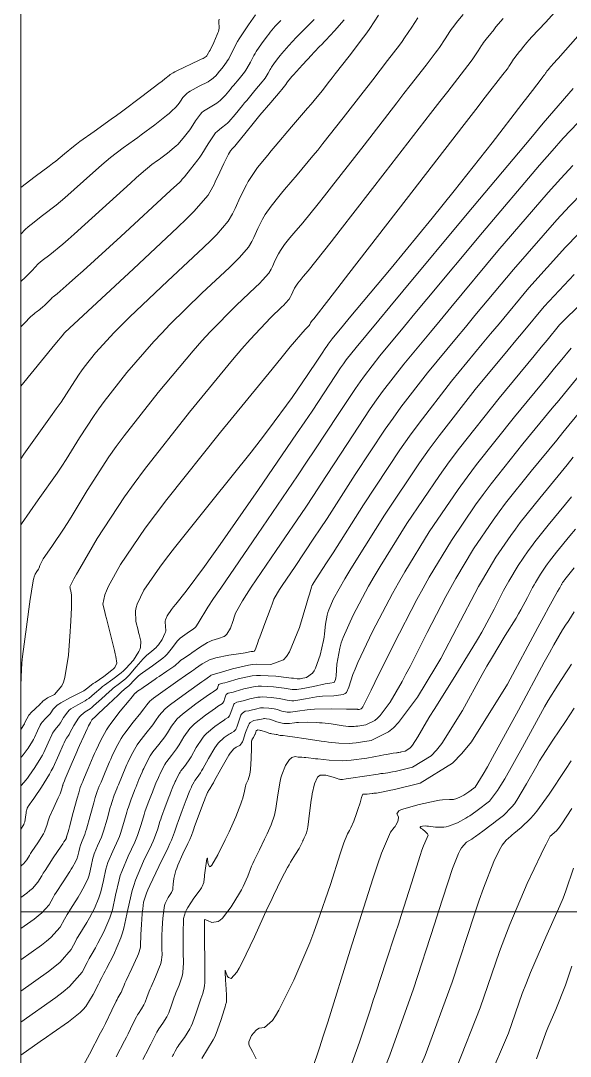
# Model space of a CAD drawing. Header units: millimetres. Extents: x 837475 to 838477, y 1189012 to 1191015.
# Drawn here: x 837476.5 to 837520.3, y 1190202.4 to 1190284.9 of the extents above; entities that cross this region are included whole.
import ezdxf

# ---------------------------------------------------------------- set-up
doc = ezdxf.new("R2010")
doc.units = ezdxf.units.MM
doc.header["$LTSCALE"] = 0.3
doc.layers.add('COORD', color=253, linetype='Continuous', lineweight=20)
doc.layers.add('COTAS 10', color=7, linetype='Continuous', lineweight=9, true_color=0x6e3e2d)
doc.layers.add('COTAS INT', color=7, linetype='Continuous', lineweight=5, true_color=0x9fa19f)

msp = doc.modelspace()

# ---------------------------------------------------------------- linework, layer by layer
at = {"layer": 'COORD'}
msp.add_line((837476.514, 1190213.872), (838476.514, 1190213.872), dxfattribs=at)
msp.add_lwpolyline([(837476.514, 1189013.872), (838476.514, 1189013.872), (838476.514, 1191013.872), (837476.514, 1191013.872)], close=True, dxfattribs=at)
at = {"layer": 'COTAS 10'}
for points in [[(837476.514, 1190231.907), (837476.569, 1190233.193), (837476.612, 1190233.678), (837476.667, 1190234.214), (837476.964, 1190236.573), (837477.278, 1190238.793), (837477.343, 1190239.241), (837477.399, 1190239.617), (837477.522, 1190240.372), (837477.601, 1190240.638), (837477.629, 1190240.705), (837477.66, 1190240.77), (837477.793, 1190240.982), (837477.921, 1190241.177), (837477.949, 1190241.231), (837477.974, 1190241.285), (837478.035, 1190241.481), (837478.214, 1190241.843), (837478.313, 1190242.001), (837478.433, 1190242.185), (837479.043, 1190243.057), (837479.923, 1190244.362), (837480.213, 1190244.819), (837480.522, 1190245.317), (837481.807, 1190247.457), (837483.536, 1190250.121), (837484.125, 1190250.948), (837484.762, 1190251.814), (837487.463, 1190255.267), (837490.253, 1190258.586), (837490.946, 1190259.368), (837491.604, 1190260.091), (837493.695, 1190262.207), (837495.228, 1190263.651), (837495.534, 1190263.95), (837495.79, 1190264.205), (837496.286, 1190264.765), (837496.464, 1190265.09), (837496.518, 1190265.199), (837496.575, 1190265.315), (837496.797, 1190265.8), (837497.055, 1190266.319), (837497.133, 1190266.456), (837497.215, 1190266.59), (837497.534, 1190267.052), (837497.964, 1190267.59), (837498.114, 1190267.771), (837498.278, 1190267.967), (837498.984, 1190268.794), (837500.219, 1190270.302), (837500.716, 1190270.928), (837501.28, 1190271.644), (837503.878, 1190274.984), (837506.482, 1190278.35), (837507.051, 1190279.083), (837507.553, 1190279.729), (837508.814, 1190281.347), (837509.55, 1190282.311), (837509.721, 1190282.546), (837509.878, 1190282.767), (837510.325, 1190283.45), (837510.697, 1190284.03), (837510.807, 1190284.186), (837510.919, 1190284.341), (837511.347, 1190284.884), (837511.76, 1190285.389)], [(837497.242, 1190284.928), (837496.798, 1190284.458), (837496.39, 1190283.981), (837496.273, 1190283.833), (837496.153, 1190283.678), (837495.704, 1190283.063), (837495.287, 1190282.436), (837495.187, 1190282.275), (837495.094, 1190282.118), (837494.817, 1190281.596), (837494.537, 1190281.095), (837494.443, 1190280.952), (837494.341, 1190280.807), (837493.915, 1190280.269), (837493.46, 1190279.734), (837493.341, 1190279.591), (837493.225, 1190279.451), (837492.83, 1190278.963), (837492.415, 1190278.531), (837492.287, 1190278.425), (837492.153, 1190278.325), (837491.618, 1190278.017), (837491.089, 1190277.687), (837490.959, 1190277.574), (837490.835, 1190277.451), (837490.446, 1190276.93), (837490.088, 1190276.362), (837489.983, 1190276.21), (837489.876, 1190276.06), (837489.472, 1190275.536), (837489.025, 1190275.043), (837488.891, 1190274.912), (837488.753, 1190274.784), (837488.221, 1190274.342), (837487.688, 1190273.943), (837487.549, 1190273.841), (837487.415, 1190273.744), (837486.964, 1190273.424), (837486.102, 1190272.711), (837485.71, 1190272.365), (837485.25, 1190271.954), (837483.032, 1190269.935), (837480.772, 1190267.885), (837480.286, 1190267.456), (837479.861, 1190267.086), (837478.828, 1190266.247), (837478.223, 1190265.782), (837478.067, 1190265.647), (837477.916, 1190265.51), (837477.413, 1190264.992), (837476.924, 1190264.48), (837476.782, 1190264.346), (837476.637, 1190264.216), (837476.514, 1190264.117)], [(837522.092, 1190278.018), (837519.75, 1190275.54), (837518.852, 1190274.527), (837517.847, 1190273.371), (837513.317, 1190268.018), (837508.878, 1190262.69), (837507.929, 1190261.55), (837507.103, 1190260.557), (837505.133, 1190258.184), (837503.909, 1190256.603), (837503.553, 1190256.11), (837503.19, 1190255.591), (837501.816, 1190253.517), (837499.964, 1190250.692), (837499.299, 1190249.701), (837498.568, 1190248.619), (837495.379, 1190243.955), (837492.453, 1190239.673), (837491.888, 1190238.832), (837491.429, 1190238.14), (837490.658, 1190236.885), (837490.477, 1190236.589), (837490.389, 1190236.501), (837490.286, 1190236.411), (837489.78, 1190236.068), (837489.229, 1190235.678), (837489.097, 1190235.559), (837488.974, 1190235.435), (837488.608, 1190234.947), (837488.177, 1190234.406), (837488.014, 1190234.249), (837487.832, 1190234.088), (837487.016, 1190233.481), (837486.21, 1190232.914), (837486.034, 1190232.778), (837485.879, 1190232.652), (837485.489, 1190232.275), (837485.246, 1190231.996), (837485.184, 1190231.932), (837485.123, 1190231.873), (837484.92, 1190231.709), (837484.584, 1190231.431), (837484.439, 1190231.3), (837484.271, 1190231.147), (837483.479, 1190230.399), (837482.718, 1190229.673), (837482.57, 1190229.534), (837482.45, 1190229.421), (837482.244, 1190229.234), (837482.201, 1190229.185), (837482.183, 1190229.159), (837482.164, 1190229.127), (837482.073, 1190228.967), (837481.928, 1190228.68), (837481.873, 1190228.569), (837481.812, 1190228.444), (837481.541, 1190227.876), (837481.197, 1190227.122), (837481.09, 1190226.879), (837480.978, 1190226.622), (837480.531, 1190225.57), (837480.143, 1190224.641), (837480.068, 1190224.461), (837480.007, 1190224.315), (837479.904, 1190224.066), (837479.88, 1190223.987), (837479.869, 1190223.947), (837479.856, 1190223.9), (837479.793, 1190223.664), (837479.649, 1190223.264), (837479.585, 1190223.113), (837479.511, 1190222.944), (837479.156, 1190222.186), (837478.813, 1190221.436), (837478.746, 1190221.271), (837478.691, 1190221.125), (837478.596, 1190220.753), (837478.475, 1190220.389), (837478.405, 1190220.249), (837478.318, 1190220.091), (837477.869, 1190219.377), (837477.399, 1190218.664), (837477.3, 1190218.507), (837477.213, 1190218.368), (837477.009, 1190218.01), (837476.726, 1190217.691), (837476.59, 1190217.576), (837476.514, 1190217.516)], [(837521.313, 1190262.491), (837519.459, 1190260.648), (837518.463, 1190259.446), (837517.984, 1190258.868), (837517.417, 1190258.183), (837514.638, 1190254.822), (837511.47, 1190250.821), (837510.659, 1190249.733), (837509.876, 1190248.653), (837507.286, 1190244.822), (837505.165, 1190241.404), (837504.678, 1190240.585), (837504.234, 1190239.82), (837502.993, 1190237.517), (837502.215, 1190235.733), (837502.062, 1190235.295), (837501.937, 1190234.882), (837501.712, 1190233.594), (837501.648, 1190232.687), (837501.624, 1190232.514), (837501.598, 1190232.375), (837501.479, 1190232.154), (837501.144, 1190232.104), (837500.981, 1190232.073), (837500.787, 1190232.034), (837499.832, 1190231.828), (837498.872, 1190231.634), (837498.674, 1190231.602), (837498.506, 1190231.579), (837498.147, 1190231.577), (837497.82, 1190231.649), (837497.671, 1190231.673), (837497.499, 1190231.698), (837496.667, 1190231.806), (837495.7, 1190231.853), (837495.442, 1190231.84), (837495.188, 1190231.816), (837494.306, 1190231.635), (837493.593, 1190231.428), (837493.445, 1190231.388), (837493.32, 1190231.354), (837493.047, 1190231.292), (837492.925, 1190231.221), (837492.895, 1190231.181), (837492.867, 1190231.133), (837492.777, 1190230.889), (837492.699, 1190230.643), (837492.678, 1190230.594), (837492.657, 1190230.552), (837492.585, 1190230.471), (837492.333, 1190230.312), (837492.2, 1190230.221), (837492.039, 1190230.11), (837491.227, 1190229.543), (837490.36, 1190228.852), (837490.164, 1190228.663), (837489.988, 1190228.476), (837489.511, 1190227.81), (837489.147, 1190227.182), (837489.042, 1190227.019), (837488.935, 1190226.861), (837488.532, 1190226.328), (837488.163, 1190225.852), (837488.077, 1190225.729), (837487.999, 1190225.61), (837487.776, 1190225.213), (837487.594, 1190224.817), (837487.542, 1190224.699), (837487.488, 1190224.578), (837487.288, 1190224.109), (837487.069, 1190223.57), (837487.003, 1190223.404), (837486.935, 1190223.231), (837486.673, 1190222.548), (837486.415, 1190221.826), (837486.35, 1190221.628), (837486.287, 1190221.432), (837486.086, 1190220.734), (837485.82, 1190219.941), (837485.718, 1190219.685), (837485.603, 1190219.414), (837485.085, 1190218.304), (837484.566, 1190217.091), (837484.45, 1190216.755), (837484.347, 1190216.419), (837484.077, 1190215.202), (837483.818, 1190214.012), (837483.722, 1190213.693), (837483.615, 1190213.378), (837483.142, 1190212.277), (837482.668, 1190211.359), (837482.561, 1190211.159), (837482.465, 1190210.984), (837482.207, 1190210.547), (837481.971, 1190210.147), (837481.888, 1190209.995), (837481.799, 1190209.825), (837481.415, 1190209.06), (837480.391, 1190207.903), (837479.898, 1190207.486), (837479.314, 1190207.026), (837476.514, 1190205.061)], [(837520.393, 1190246.943), (837519.925, 1190246.369), (837518.541, 1190244.684), (837517.479, 1190243.348), (837517.214, 1190242.995), (837516.961, 1190242.649), (837516.152, 1190241.459), (837515.415, 1190240.231), (837515.207, 1190239.86), (837514.998, 1190239.477), (837514.229, 1190237.982), (837513.255, 1190236.164), (837512.917, 1190235.577), (837512.548, 1190234.953), (837510.965, 1190232.399), (837509.452, 1190229.997), (837509.126, 1190229.47), (837508.841, 1190229.003), (837508.149, 1190227.814), (837507.736, 1190227.155), (837507.626, 1190227.021), (837507.519, 1190226.909), (837507.149, 1190226.681), (837506.856, 1190226.609), (837506.797, 1190226.596), (837506.748, 1190226.585), (837506.651, 1190226.567), (837506.56, 1190226.556), (837506.514, 1190226.55), (837506.459, 1190226.543), (837506.186, 1190226.503), (837505.664, 1190226.415), (837505.451, 1190226.377), (837505.21, 1190226.333), (837504.093, 1190226.124), (837502.837, 1190225.947), (837502.508, 1190225.923), (837502.186, 1190225.909), (837501.09, 1190225.951), (837500.203, 1190226.049), (837500.013, 1190226.07), (837499.848, 1190226.09), (837499.45, 1190226.141), (837499.223, 1190226.169), (837499.165, 1190226.174), (837499.108, 1190226.178), (837498.921, 1190226.181), (837498.731, 1190226.187), (837498.673, 1190226.192), (837498.613, 1190226.199), (837498.377, 1190226.238), (837498.109, 1190226.159), (837498.029, 1190226.091), (837497.945, 1190226.004), (837497.621, 1190225.524), (837497.319, 1190224.796), (837497.249, 1190224.553), (837497.185, 1190224.292), (837497.007, 1190223.197), (837496.84, 1190222.092), (837496.784, 1190221.824), (837496.724, 1190221.573), (837496.47, 1190220.803), (837496.154, 1190220.095), (837496.055, 1190219.883), (837495.951, 1190219.664), (837495.531, 1190218.814), (837495.114, 1190217.947), (837495.012, 1190217.718), (837494.915, 1190217.492), (837494.61, 1190216.716), (837494.244, 1190215.886), (837494.109, 1190215.627), (837493.958, 1190215.355), (837493.292, 1190214.267), (837492.592, 1190213.363), (837492.42, 1190213.206), (837492.257, 1190213.09), (837491.749, 1190213.012), (837491.389, 1190213.163), (837491.32, 1190213.192), (837491.263, 1190213.215), (837491.169, 1190213.254), (837491.162, 1190213.057), (837491.162, 1190212.931), (837491.161, 1190212.775), (837491.164, 1190211.957), (837491.17, 1190210.913), (837491.173, 1190210.615), (837491.176, 1190210.313), (837491.188, 1190209.19), (837491.173, 1190208.208), (837491.157, 1190207.995), (837491.137, 1190207.808), (837491.027, 1190207.343), (837490.861, 1190206.929), (837490.806, 1190206.773), (837490.748, 1190206.599), (837490.504, 1190205.823), (837490.195, 1190204.978), (837490.095, 1190204.761), (837489.989, 1190204.551), (837489.552, 1190203.853), (837489.148, 1190203.288), (837489.063, 1190203.162), (837488.988, 1190203.05), (837488.815, 1190202.753), (837488.687, 1190202.494), (837488.641, 1190202.404), (837488.591, 1190202.308)], [(837505.448, 1190201.242), (837505.932, 1190202.437), (837507.801, 1190207.725), (837509.476, 1190212.876), (837509.837, 1190213.984), (837510.155, 1190214.954), (837510.933, 1190217.312), (837511.4, 1190218.522), (837511.521, 1190218.769), (837511.639, 1190218.978), (837512.036, 1190219.417), (837512.465, 1190219.668), (837512.604, 1190219.759), (837512.75, 1190219.86), (837513.349, 1190220.301), (837513.998, 1190220.798), (837514.176, 1190220.934), (837514.354, 1190221.069), (837514.993, 1190221.55), (837515.66, 1190222.225), (837515.857, 1190222.483), (837516.059, 1190222.771), (837516.829, 1190224.066), (837517.64, 1190225.508), (837517.867, 1190225.889), (837518.095, 1190226.263), (837518.928, 1190227.545), (837519.929, 1190229.046), (837520.263, 1190229.557), (837520.622, 1190230.111)]]:
    msp.add_lwpolyline(points, dxfattribs=at)
at = {"layer": 'COTAS INT'}
for points in [[(837476.514, 1190226.125), (837476.589, 1190226.217), (837476.711, 1190226.373), (837477.108, 1190226.923), (837477.441, 1190227.462), (837477.523, 1190227.61), (837477.601, 1190227.757), (837477.844, 1190228.283), (837478.076, 1190228.756), (837478.147, 1190228.869), (837478.221, 1190228.975), (837478.511, 1190229.293), (837478.79, 1190229.567), (837478.856, 1190229.644), (837478.919, 1190229.722), (837479.106, 1190230.011), (837479.411, 1190230.331), (837479.547, 1190230.43), (837479.706, 1190230.532), (837480.468, 1190230.937), (837481.234, 1190231.319), (837481.396, 1190231.407), (837481.536, 1190231.487), (837481.861, 1190231.713), (837482.166, 1190231.96), (837482.294, 1190232.053), (837482.441, 1190232.158), (837483.127, 1190232.629), (837483.779, 1190233.122), (837483.904, 1190233.24), (837484.004, 1190233.351), (837484.166, 1190233.686), (837484.095, 1190234.208), (837484.048, 1190234.436), (837483.989, 1190234.701), (837483.68, 1190235.961), (837483.349, 1190237.246), (837483.276, 1190237.526), (837483.213, 1190237.773), (837483.052, 1190238.395), (837483.205, 1190239.129), (837483.339, 1190239.447), (837483.513, 1190239.816), (837484.472, 1190241.564), (837486.436, 1190244.442), (837487.244, 1190245.524), (837488.166, 1190246.728), (837492.447, 1190252.106), (837496.538, 1190257.122), (837497.34, 1190258.099), (837497.998, 1190258.896), (837499.178, 1190260.288), (837499.378, 1190260.476), (837499.418, 1190260.515), (837499.451, 1190260.549), (837499.516, 1190260.621), (837499.539, 1190260.664), (837499.546, 1190260.678), (837499.553, 1190260.693), (837499.582, 1190260.757), (837499.616, 1190260.824), (837499.626, 1190260.842), (837499.637, 1190260.86), (837499.678, 1190260.92), (837499.734, 1190260.99), (837499.754, 1190261.014), (837499.775, 1190261.039), (837499.868, 1190261.147), (837501.059, 1190262.677), (837501.774, 1190263.599), (837502.655, 1190264.738), (837507.228, 1190270.65), (837511.854, 1190276.632), (837512.768, 1190277.815), (837513.525, 1190278.792), (837514.935, 1190280.61), (837515.268, 1190281.047), (837515.346, 1190281.153), (837515.417, 1190281.253), (837515.619, 1190281.562), (837515.788, 1190281.825), (837515.837, 1190281.896), (837515.888, 1190281.966), (837516.082, 1190282.212), (837516.269, 1190282.44), (837516.315, 1190282.499), (837516.359, 1190282.556), (837516.499, 1190282.747), (837516.855, 1190283.165), (837517.036, 1190283.366), (837517.252, 1190283.603), (837518.329, 1190284.768), (837520.262, 1190286.927)], [(837495.228, 1190285.365), (837494.667, 1190284.574), (837494.073, 1190283.681), (837493.931, 1190283.451), (837493.798, 1190283.228), (837493.402, 1190282.483), (837493.085, 1190281.864), (837493.002, 1190281.72), (837492.922, 1190281.588), (837492.649, 1190281.21), (837492.401, 1190280.919), (837492.336, 1190280.841), (837492.273, 1190280.764), (837492.057, 1190280.498), (837491.729, 1190280.214), (837491.595, 1190280.127), (837491.441, 1190280.035), (837490.73, 1190279.67), (837490.024, 1190279.295), (837489.873, 1190279.197), (837489.742, 1190279.101), (837489.432, 1190278.776), (837489.241, 1190278.474), (837489.185, 1190278.393), (837489.129, 1190278.313), (837488.914, 1190278.034), (837488.514, 1190277.649), (837488.341, 1190277.502), (837488.14, 1190277.337), (837487.192, 1190276.597), (837486.119, 1190275.794), (837485.841, 1190275.59), (837485.571, 1190275.394), (837484.665, 1190274.752), (837483.663, 1190273.988), (837483.333, 1190273.715), (837482.981, 1190273.415), (837481.519, 1190272.11), (837480.038, 1190270.789), (837479.673, 1190270.479), (837479.327, 1190270.194), (837478.243, 1190269.363), (837477.336, 1190268.666), (837477.103, 1190268.464), (837476.877, 1190268.258), (837476.514, 1190267.884)], [(837476.514, 1190249.98), (837476.765, 1190250.335), (837478.894, 1190253.311), (837479.341, 1190253.948), (837479.726, 1190254.503), (837480.6, 1190255.833), (837481.175, 1190256.718), (837481.37, 1190256.993), (837481.582, 1190257.28), (837482.48, 1190258.428), (837483.968, 1190260.051), (837484.552, 1190260.638), (837485.211, 1190261.286), (837488.213, 1190264.126), (837491.078, 1190266.825), (837491.651, 1190267.385), (837492.129, 1190267.862), (837493.057, 1190268.908), (837493.389, 1190269.517), (837493.491, 1190269.719), (837493.596, 1190269.937), (837494.013, 1190270.844), (837494.494, 1190271.813), (837494.64, 1190272.069), (837494.792, 1190272.321), (837495.391, 1190273.185), (837496.193, 1190274.189), (837496.474, 1190274.529), (837496.781, 1190274.895), (837498.101, 1190276.44), (837499.378, 1190277.927), (837499.657, 1190278.257), (837499.904, 1190278.551), (837500.528, 1190279.317), (837501.111, 1190280.067), (837501.333, 1190280.35), (837501.581, 1190280.667), (837502.693, 1190282.084), (837503.832, 1190283.576), (837504.096, 1190283.94), (837504.339, 1190284.282), (837505.031, 1190285.338)], [(837476.514, 1190244.704), (837476.567, 1190244.785), (837477.904, 1190246.696), (837479.409, 1190248.837), (837479.777, 1190249.383), (837480.124, 1190249.91), (837481.204, 1190251.645), (837482.355, 1190253.419), (837482.748, 1190253.97), (837483.172, 1190254.547), (837484.971, 1190256.847), (837487.11, 1190259.318), (837487.749, 1190260.003), (837488.408, 1190260.689), (837490.954, 1190263.167), (837493.153, 1190265.238), (837493.593, 1190265.667), (837493.959, 1190266.034), (837494.672, 1190266.836), (837494.927, 1190267.304), (837495.004, 1190267.459), (837495.086, 1190267.626), (837495.405, 1190268.322), (837495.774, 1190269.066), (837495.887, 1190269.262), (837496.003, 1190269.455), (837496.462, 1190270.119), (837497.078, 1190270.889), (837497.294, 1190271.15), (837497.529, 1190271.431), (837498.543, 1190272.617), (837499.798, 1190274.115), (837500.186, 1190274.592), (837500.592, 1190275.098), (837502.203, 1190277.151), (837503.797, 1190279.208), (837504.192, 1190279.717), (837504.567, 1190280.198), (837505.753, 1190281.716), (837506.691, 1190282.944), (837506.909, 1190283.243), (837507.108, 1190283.524), (837507.678, 1190284.394), (837508.152, 1190285.133)], [(837476.514, 1190228.396), (837476.578, 1190228.479), (837476.764, 1190228.78), (837476.809, 1190228.862), (837476.853, 1190228.944), (837476.988, 1190229.237), (837477.167, 1190229.544), (837477.238, 1190229.634), (837477.317, 1190229.727), (837477.681, 1190230.08), (837478.03, 1190230.394), (837478.101, 1190230.461), (837478.16, 1190230.52), (837478.281, 1190230.663), (837478.452, 1190230.797), (837478.543, 1190230.85), (837478.653, 1190230.911), (837479.21, 1190231.188), (837479.793, 1190231.868), (837479.92, 1190232.182), (837480.031, 1190232.55), (837480.31, 1190234.335), (837480.458, 1190236.218), (837480.487, 1190236.649), (837480.512, 1190237.04), (837480.558, 1190238.124), (837480.559, 1190238.829), (837480.554, 1190238.981), (837480.548, 1190239.115), (837480.508, 1190239.443), (837480.462, 1190239.62), (837480.452, 1190239.659), (837480.443, 1190239.693), (837480.421, 1190239.779), (837480.748, 1190240.401), (837480.959, 1190240.773), (837481.223, 1190241.232), (837482.612, 1190243.612), (837484.79, 1190246.949), (837485.552, 1190248.011), (837486.383, 1190249.133), (837489.955, 1190253.687), (837493.396, 1190257.854), (837494.143, 1190258.734), (837494.801, 1190259.494), (837496.436, 1190261.247), (837497.303, 1190262.064), (837497.476, 1190262.233), (837497.62, 1190262.377), (837497.901, 1190262.693), (837498.001, 1190262.877), (837498.032, 1190262.938), (837498.064, 1190263.004), (837498.19, 1190263.278), (837498.335, 1190263.571), (837498.38, 1190263.649), (837498.426, 1190263.725), (837498.606, 1190263.986), (837498.849, 1190264.29), (837498.934, 1190264.392), (837499.027, 1190264.503), (837499.426, 1190264.97), (837500.639, 1190266.49), (837501.245, 1190267.264), (837501.967, 1190268.191), (837505.553, 1190272.817), (837509.168, 1190277.491), (837509.91, 1190278.449), (837510.539, 1190279.261), (837511.874, 1190280.979), (837512.409, 1190281.679), (837512.533, 1190281.85), (837512.647, 1190282.01), (837512.972, 1190282.506), (837513.243, 1190282.927), (837513.322, 1190283.041), (837513.404, 1190283.153), (837513.715, 1190283.548), (837514.014, 1190283.914), (837514.089, 1190284.009), (837514.159, 1190284.1), (837514.383, 1190284.406), (837514.955, 1190285.078)], [(837492.32, 1190285.029), (837492.314, 1190284.892), (837492.311, 1190284.615), (837492.319, 1190284.504), (837492.324, 1190284.436), (837492.333, 1190284.303), (837492.272, 1190284.044), (837492.23, 1190283.93), (837492.176, 1190283.798), (837491.892, 1190283.169), (837491.598, 1190282.559), (837491.538, 1190282.438), (837491.487, 1190282.338), (837491.383, 1190282.152), (837491.342, 1190282.103), (837491.32, 1190282.077), (837491.285, 1190282.033), (837491.043, 1190281.898), (837490.902, 1190281.828), (837490.73, 1190281.744), (837488.958, 1190280.903), (837488.787, 1190280.82), (837488.649, 1190280.751), (837488.417, 1190280.621), (837488.394, 1190280.585), (837488.388, 1190280.575), (837488.381, 1190280.566), (837488.355, 1190280.533), (837488.003, 1190280.255), (837487.79, 1190280.092), (837487.527, 1190279.891), (837486.162, 1190278.852), (837484.551, 1190277.645), (837484.134, 1190277.339), (837483.728, 1190277.044), (837482.365, 1190276.08), (837481.223, 1190275.265), (837480.957, 1190275.065), (837480.712, 1190274.876), (837480.007, 1190274.285), (837479.303, 1190273.693), (837479.059, 1190273.503), (837478.794, 1190273.301), (837477.658, 1190272.479), (837476.514, 1190271.599)], [(837476.514, 1190260.494), (837476.604, 1190260.586), (837476.812, 1190260.799), (837477.305, 1190261.284), (837477.593, 1190261.538), (837477.673, 1190261.605), (837477.753, 1190261.67), (837478.039, 1190261.891), (837478.314, 1190262.113), (837478.387, 1190262.178), (837478.458, 1190262.246), (837478.704, 1190262.502), (837478.955, 1190262.762), (837479.031, 1190262.831), (837479.109, 1190262.898), (837479.412, 1190263.132), (837480.385, 1190263.969), (837480.885, 1190264.418), (837481.485, 1190264.961), (837484.485, 1190267.705), (837488.454, 1190271.352), (837489.203, 1190272.041), (837489.238, 1190272.075), (837489.246, 1190272.082), (837489.252, 1190272.089), (837489.266, 1190272.105), (837489.389, 1190272.258), (837489.465, 1190272.351), (837489.559, 1190272.465), (837490.046, 1190273.057), (837490.63, 1190273.814), (837490.785, 1190274.032), (837490.937, 1190274.254), (837491.461, 1190275.085), (837491.928, 1190275.801), (837492.044, 1190275.95), (837492.155, 1190276.078), (837492.505, 1190276.364), (837492.864, 1190276.616), (837492.979, 1190276.723), (837493.102, 1190276.847), (837493.603, 1190277.428), (837494.178, 1190278.138), (837494.347, 1190278.342), (837494.52, 1190278.55), (837495.181, 1190279.328), (837495.761, 1190280.026), (837495.883, 1190280.184), (837495.988, 1190280.326), (837496.231, 1190280.708), (837496.39, 1190281.008), (837496.444, 1190281.098), (837496.501, 1190281.191), (837496.741, 1190281.551), (837497.078, 1190281.992), (837497.197, 1190282.135), (837497.327, 1190282.289), (837497.888, 1190282.921), (837498.474, 1190283.553), (837498.619, 1190283.706), (837498.758, 1190283.85), (837499.198, 1190284.291), (837499.631, 1190284.72), (837499.765, 1190284.857), (837499.905, 1190285.001)], [(837476.514, 1190255.764), (837479.243, 1190259.097), (837479.937, 1190259.944), (837479.95, 1190259.96), (837479.953, 1190259.964), (837479.955, 1190259.967), (837479.962, 1190259.977), (837479.967, 1190259.985), (837479.968, 1190259.987), (837479.97, 1190259.989), (837479.976, 1190259.996), (837479.984, 1190260.004), (837479.987, 1190260.006), (837479.988, 1190260.008), (837479.99, 1190260.009), (837479.992, 1190260.011), (837479.994, 1190260.012), (837479.995, 1190260.014), (837479.997, 1190260.016), (837480.002, 1190260.02), (837480.007, 1190260.025), (837480.022, 1190260.038), (837485.504, 1190265.116), (837489.015, 1190268.424), (837489.718, 1190269.11), (837490.303, 1190269.695), (837491.442, 1190270.979), (837491.814, 1190271.645), (837491.916, 1190271.841), (837492.017, 1190272.043), (837492.376, 1190272.812), (837492.699, 1190273.522), (837492.777, 1190273.686), (837492.851, 1190273.836), (837493.077, 1190274.258), (837493.244, 1190274.528), (837493.28, 1190274.582), (837493.312, 1190274.626), (837493.393, 1190274.711), (837493.575, 1190274.907), (837493.672, 1190275.022), (837493.788, 1190275.163), (837494.376, 1190275.893), (837495.13, 1190276.825), (837495.352, 1190277.093), (837495.579, 1190277.365), (837496.447, 1190278.386), (837497.18, 1190279.245), (837497.323, 1190279.416), (837497.44, 1190279.556), (837497.645, 1190279.821), (837497.686, 1190279.898), (837497.7, 1190279.922), (837497.715, 1190279.946), (837497.777, 1190280.039), (837498.003, 1190280.305), (837498.121, 1190280.438), (837498.263, 1190280.597), (837498.977, 1190281.384), (837499.705, 1190282.178), (837499.857, 1190282.342), (837499.986, 1190282.481), (837500.272, 1190282.779), (837500.552, 1190283.065), (837500.677, 1190283.196), (837500.823, 1190283.349), (837501.525, 1190284.09), (837502.285, 1190284.963)], [(837476.514, 1190223.857), (837476.587, 1190223.953), (837476.931, 1190224.368), (837477.042, 1190224.514), (837477.159, 1190224.674), (837477.638, 1190225.367), (837478.119, 1190226.144), (837478.237, 1190226.357), (837478.349, 1190226.57), (837478.7, 1190227.329), (837478.986, 1190227.968), (837479.057, 1190228.104), (837479.125, 1190228.223), (837479.341, 1190228.506), (837479.549, 1190228.739), (837479.612, 1190228.827), (837479.677, 1190228.924), (837479.931, 1190229.359), (837480.268, 1190229.817), (837480.385, 1190229.93), (837480.513, 1190230.036), (837481.06, 1190230.369), (837481.639, 1190230.686), (837481.787, 1190230.783), (837481.93, 1190230.883), (837482.4, 1190231.275), (837482.887, 1190231.701), (837483.04, 1190231.823), (837483.201, 1190231.946), (837483.848, 1190232.405), (837484.524, 1190232.924), (837484.704, 1190233.085), (837484.88, 1190233.255), (837485.49, 1190233.93), (837485.939, 1190234.604), (837486.014, 1190234.773), (837486.068, 1190234.933), (837486.087, 1190235.448), (837485.952, 1190235.97), (837485.91, 1190236.135), (837485.865, 1190236.309), (837485.683, 1190237.011), (837485.662, 1190237.857), (837485.719, 1190238.122), (837485.803, 1190238.4), (837486.333, 1190239.516), (837487.593, 1190241.335), (837488.138, 1190242.056), (837488.768, 1190242.871), (837491.75, 1190246.604), (837494.88, 1190250.516), (837495.603, 1190251.445), (837496.264, 1190252.308), (837498.132, 1190254.868), (837499.381, 1190256.689), (837499.651, 1190257.087), (837499.888, 1190257.438), (837500.471, 1190258.319), (837500.827, 1190258.857), (837500.921, 1190258.991), (837501.013, 1190259.119), (837501.331, 1190259.529), (837502.236, 1190260.618), (837502.699, 1190261.174), (837503.254, 1190261.84), (837506.026, 1190265.166), (837509.311, 1190269.161), (837510.19, 1190270.249), (837511.055, 1190271.329), (837514.069, 1190275.166), (837516.451, 1190278.248), (837516.919, 1190278.852), (837517.303, 1190279.348), (837517.995, 1190280.241), (837518.127, 1190280.414), (837518.158, 1190280.456), (837518.186, 1190280.496), (837518.266, 1190280.618), (837518.333, 1190280.722), (837518.373, 1190280.778), (837518.449, 1190280.875), (837518.523, 1190280.966), (837518.542, 1190280.989), (837518.559, 1190281.012), (837518.614, 1190281.087), (837518.755, 1190281.253), (837518.827, 1190281.332), (837518.912, 1190281.426), (837519.339, 1190281.887), (837520.896, 1190283.668)], [(837476.514, 1190220.415), (837476.536, 1190220.449), (837476.752, 1190220.838), (837476.795, 1190220.944), (837476.831, 1190221.049), (837476.901, 1190221.423), (837476.935, 1190221.755), (837476.949, 1190221.833), (837476.964, 1190221.905), (837477.035, 1190222.116), (837477.114, 1190222.268), (837477.134, 1190222.303), (837477.153, 1190222.334), (837477.219, 1190222.421), (837477.402, 1190222.674), (837477.495, 1190222.81), (837477.608, 1190222.976), (837478.168, 1190223.811), (837478.796, 1190224.826), (837478.951, 1190225.105), (837479.097, 1190225.382), (837479.555, 1190226.374), (837479.895, 1190227.18), (837479.967, 1190227.339), (837480.029, 1190227.471), (837480.171, 1190227.719), (837480.309, 1190227.912), (837480.368, 1190228.01), (837480.436, 1190228.126), (837480.757, 1190228.707), (837481.125, 1190229.303), (837481.223, 1190229.43), (837481.319, 1190229.541), (837481.652, 1190229.802), (837482.045, 1190230.053), (837482.179, 1190230.158), (837482.324, 1190230.278), (837482.94, 1190230.837), (837483.579, 1190231.424), (837483.739, 1190231.562), (837483.892, 1190231.689), (837484.384, 1190232.057), (837484.858, 1190232.442), (837485, 1190232.579), (837485.147, 1190232.729), (837485.716, 1190233.382), (837486.27, 1190234.025), (837486.407, 1190234.169), (837486.538, 1190234.298), (837486.951, 1190234.641), (837487.305, 1190234.936), (837487.397, 1190235.034), (837487.487, 1190235.14), (837487.792, 1190235.582), (837488.009, 1190236.041), (837488.043, 1190236.156), (837488.065, 1190236.267), (837488.053, 1190236.627), (837488.023, 1190236.955), (837488.034, 1190237.046), (837488.053, 1190237.138), (837488.193, 1190237.468), (837488.54, 1190237.969), (837488.69, 1190238.168), (837488.864, 1190238.392), (837489.685, 1190239.42), (837491.163, 1190241.393), (837491.751, 1190242.213), (837492.416, 1190243.153), (837495.464, 1190247.536), (837498.496, 1190251.96), (837499.152, 1190252.925), (837499.728, 1190253.777), (837501.143, 1190255.918), (837502.008, 1190257.224), (837502.237, 1190257.55), (837502.461, 1190257.861), (837503.232, 1190258.857), (837505.04, 1190261.032), (837505.918, 1190262.087), (837506.961, 1190263.338), (837512.088, 1190269.492), (837517.154, 1190275.547), (837518.156, 1190276.737), (837518.986, 1190277.716), (837520.537, 1190279.492)], [(837476.514, 1190215.019), (837477.006, 1190215.364), (837477.252, 1190215.558), (837477.459, 1190215.733), (837477.89, 1190216.22), (837478.187, 1190216.744), (837478.311, 1190216.944), (837478.452, 1190217.167), (837479.109, 1190218.167), (837479.736, 1190219.103), (837479.857, 1190219.285), (837479.956, 1190219.434), (837480.124, 1190219.694), (837480.143, 1190219.738), (837480.147, 1190219.75), (837480.151, 1190219.763), (837480.162, 1190219.81), (837480.172, 1190219.858), (837480.176, 1190219.871), (837480.181, 1190219.885), (837480.201, 1190219.933), (837480.293, 1190220.244), (837480.342, 1190220.423), (837480.402, 1190220.642), (837480.704, 1190221.77), (837481.014, 1190222.922), (837481.134, 1190223.354), (837481.258, 1190223.763), (837481.393, 1190224.098), (837481.455, 1190224.249), (837481.528, 1190224.426), (837481.883, 1190225.277), (837482.295, 1190226.245), (837482.405, 1190226.496), (837482.514, 1190226.739), (837482.888, 1190227.556), (837483.348, 1190228.376), (837483.51, 1190228.621), (837483.687, 1190228.875), (837484.448, 1190229.859), (837485.143, 1190230.699), (837485.277, 1190230.863), (837485.386, 1190230.997), (837485.571, 1190231.232), (837485.624, 1190231.289), (837485.649, 1190231.31), (837485.68, 1190231.335), (837485.83, 1190231.446), (837486.073, 1190231.615), (837486.161, 1190231.677), (837486.259, 1190231.745), (837486.69, 1190232.045), (837487.216, 1190232.406), (837487.373, 1190232.513), (837487.535, 1190232.623), (837488.164, 1190233.046), (837488.708, 1190233.422), (837488.817, 1190233.502), (837488.908, 1190233.572), (837489.085, 1190233.74), (837489.189, 1190233.854), (837489.234, 1190233.89), (837489.285, 1190233.928), (837489.528, 1190234.083), (837489.892, 1190234.315), (837490.019, 1190234.402), (837490.159, 1190234.498), (837490.761, 1190234.927), (837491.407, 1190235.336), (837491.575, 1190235.421), (837491.737, 1190235.493), (837492.283, 1190235.647), (837492.739, 1190235.819), (837492.845, 1190235.902), (837492.942, 1190236), (837493.219, 1190236.48), (837493.416, 1190237.016), (837493.462, 1190237.15), (837493.504, 1190237.276), (837493.627, 1190237.679), (837494.186, 1190238.663), (837494.503, 1190239.157), (837494.89, 1190239.746), (837496.877, 1190242.673), (837499.225, 1190246.129), (837499.841, 1190247.051), (837500.442, 1190247.959), (837502.488, 1190251.116), (837504.371, 1190253.959), (837504.869, 1190254.669), (837505.356, 1190255.345), (837507.034, 1190257.512), (837509.166, 1190260.082), (837509.94, 1190261.014), (837510.795, 1190262.041), (837514.545, 1190266.544), (837518.54, 1190271.195), (837519.548, 1190272.316), (837520.514, 1190273.364)], [(837521.278, 1190271.188), (837520.244, 1190270.105), (837519.233, 1190269.019), (837515.774, 1190265.07), (837512.712, 1190261.392), (837511.951, 1190260.477), (837511.229, 1190259.607), (837508.935, 1190256.839), (837506.804, 1190254.087), (837506.185, 1190253.228), (837505.552, 1190252.326), (837503.161, 1190248.715), (837500.921, 1190245.227), (837500.384, 1190244.402), (837499.883, 1190243.638), (837498.375, 1190241.391), (837497.341, 1190239.868), (837497.139, 1190239.561), (837496.974, 1190239.304), (837496.684, 1190238.792), (837496.543, 1190238.382), (837496.473, 1190238.19), (837496.39, 1190237.963), (837495.974, 1190236.859), (837495.556, 1190235.749), (837495.471, 1190235.518), (837495.398, 1190235.321), (837495.247, 1190234.883), (837495.176, 1190234.708), (837495.154, 1190234.675), (837495.131, 1190234.65), (837495.04, 1190234.616), (837494.936, 1190234.618), (837494.904, 1190234.615), (837494.872, 1190234.61), (837494.746, 1190234.58), (837494.412, 1190234.517), (837494.249, 1190234.49), (837494.055, 1190234.46), (837493.099, 1190234.321), (837492.069, 1190234.116), (837491.827, 1190234.045), (837491.605, 1190233.967), (837490.962, 1190233.633), (837490.444, 1190233.261), (837490.3, 1190233.159), (837490.157, 1190233.057), (837489.637, 1190232.693), (837489.043, 1190232.28), (837488.853, 1190232.147), (837488.651, 1190232.006), (837487.83, 1190231.428), (837487.091, 1190230.884), (837486.941, 1190230.763), (837486.815, 1190230.656), (837486.556, 1190230.376), (837486.326, 1190230.044), (837486.218, 1190229.902), (837486.091, 1190229.74), (837485.469, 1190228.976), (837484.806, 1190228.119), (837484.652, 1190227.898), (837484.511, 1190227.684), (837484.11, 1190226.97), (837483.784, 1190226.259), (837483.689, 1190226.047), (837483.594, 1190225.828), (837483.234, 1190224.985), (837482.913, 1190224.212), (837482.842, 1190224.038), (837482.778, 1190223.881), (837482.612, 1190223.459), (837482.454, 1190222.972), (837482.396, 1190222.774), (837482.332, 1190222.549), (837482.049, 1190221.511), (837481.757, 1190220.467), (837481.686, 1190220.238), (837481.621, 1190220.036), (837481.422, 1190219.526), (837481.277, 1190219.186), (837481.245, 1190219.092), (837481.216, 1190218.998), (837481.14, 1190218.658), (837481.068, 1190218.325), (837481.041, 1190218.236), (837481.011, 1190218.148), (837480.879, 1190217.84), (837480.634, 1190217.415), (837480.533, 1190217.254), (837480.418, 1190217.073), (837479.884, 1190216.262), (837479.331, 1190215.412), (837479.205, 1190215.207), (837479.09, 1190215.015), (837478.771, 1190214.43), (837478.192, 1190213.776), (837477.913, 1190213.54), (837477.583, 1190213.28), (837476.514, 1190212.53)], [(837520.94, 1190267.894), (837519.927, 1190266.843), (837517.002, 1190263.596), (837514.629, 1190260.743), (837513.962, 1190259.941), (837513.291, 1190259.132), (837510.836, 1190256.167), (837508.252, 1190252.829), (837507.5, 1190251.787), (837506.733, 1190250.693), (837503.833, 1190246.314), (837501.399, 1190242.494), (837500.926, 1190241.753), (837500.541, 1190241.148), (837499.873, 1190240.109), (837499.792, 1190239.99), (837499.776, 1190239.966), (837499.763, 1190239.945), (837499.74, 1190239.905), (837499.729, 1190239.873), (837499.724, 1190239.858), (837499.717, 1190239.84), (837499.685, 1190239.754), (837499.513, 1190239.194), (837499.418, 1190238.878), (837499.304, 1190238.492), (837498.72, 1190236.517), (837497.935, 1190234.586), (837497.693, 1190234.229), (837497.441, 1190233.949), (837496.441, 1190233.576), (837495.322, 1190233.602), (837494.994, 1190233.574), (837494.659, 1190233.529), (837493.383, 1190233.238), (837492.315, 1190232.922), (837492.11, 1190232.861), (837491.946, 1190232.813), (837491.681, 1190232.735), (837491.676, 1190232.732), (837491.674, 1190232.728), (837491.67, 1190232.718), (837491.666, 1190232.707), (837491.666, 1190232.705), (837491.665, 1190232.703), (837491.662, 1190232.7), (837491.362, 1190232.489), (837491.174, 1190232.357), (837490.94, 1190232.193), (837489.718, 1190231.332), (837488.46, 1190230.404), (837488.204, 1190230.196), (837487.988, 1190230.011), (837487.541, 1190229.521), (837487.267, 1190229.09), (837487.159, 1190228.941), (837487.039, 1190228.78), (837486.49, 1190228.093), (837485.925, 1190227.363), (837485.794, 1190227.175), (837485.674, 1190226.993), (837485.332, 1190226.384), (837485.054, 1190225.778), (837484.974, 1190225.598), (837484.892, 1190225.412), (837484.586, 1190224.693), (837484.299, 1190223.998), (837484.229, 1190223.827), (837484.164, 1190223.664), (837483.965, 1190223.155), (837483.774, 1190222.59), (837483.714, 1190222.392), (837483.651, 1190222.177), (837483.395, 1190221.252), (837483.111, 1190220.291), (837483.03, 1190220.054), (837482.948, 1190219.829), (837482.643, 1190219.119), (837482.373, 1190218.488), (837482.313, 1190218.313), (837482.26, 1190218.138), (837482.119, 1190217.506), (837481.985, 1190216.887), (837481.935, 1190216.721), (837481.879, 1190216.558), (837481.633, 1190215.985), (837481.312, 1190215.396), (837481.209, 1190215.222), (837481.101, 1190215.043), (837480.658, 1190214.357), (837480.211, 1190213.657), (837480.099, 1190213.469), (837479.993, 1190213.285), (837479.652, 1190212.64), (837478.925, 1190211.818), (837478.575, 1190211.522), (837478.16, 1190211.195), (837476.514, 1190210.04)], [(837476.514, 1190207.551), (837478.737, 1190209.111), (837479.236, 1190209.504), (837479.658, 1190209.861), (837480.534, 1190210.85), (837480.896, 1190211.555), (837480.994, 1190211.732), (837481.091, 1190211.902), (837481.433, 1190212.452), (837481.783, 1190213.014), (837481.885, 1190213.191), (837481.99, 1190213.378), (837482.387, 1190214.131), (837482.747, 1190214.968), (837482.828, 1190215.207), (837482.901, 1190215.45), (837483.098, 1190216.354), (837483.303, 1190217.278), (837483.382, 1190217.534), (837483.469, 1190217.79), (837483.864, 1190218.711), (837484.276, 1190219.621), (837484.374, 1190219.869), (837484.466, 1190220.116), (837484.74, 1190220.993), (837484.969, 1190221.805), (837485.032, 1190222.01), (837485.095, 1190222.208), (837485.319, 1190222.851), (837485.55, 1190223.448), (837485.616, 1190223.615), (837485.684, 1190223.784), (837485.937, 1190224.401), (837486.19, 1190224.995), (837486.258, 1190225.148), (837486.324, 1190225.298), (837486.554, 1190225.798), (837486.836, 1190226.301), (837486.935, 1190226.452), (837487.044, 1190226.608), (837487.511, 1190227.211), (837487.987, 1190227.821), (837488.101, 1190227.98), (837488.207, 1190228.136), (837488.526, 1190228.665), (837488.988, 1190229.244), (837489.184, 1190229.43), (837489.41, 1190229.628), (837490.472, 1190230.438), (837491.489, 1190231.152), (837491.687, 1190231.289), (837491.847, 1190231.401), (837492.123, 1190231.585), (837492.161, 1190231.628), (837492.172, 1190231.649), (837492.183, 1190231.675), (837492.223, 1190231.804), (837492.27, 1190231.931), (837492.285, 1190231.956), (837492.301, 1190231.976), (837492.364, 1190232.013), (837492.633, 1190232.083), (837492.778, 1190232.124), (837492.954, 1190232.175), (837493.844, 1190232.437), (837494.97, 1190232.667), (837495.294, 1190232.698), (837495.623, 1190232.714), (837496.856, 1190232.655), (837497.889, 1190232.528), (837498.091, 1190232.501), (837498.257, 1190232.479), (837498.556, 1190232.431), (837498.708, 1190232.435), (837498.782, 1190232.445), (837498.869, 1190232.46), (837499.296, 1190232.548), (837499.775, 1190232.891), (837499.894, 1190233.067), (837500.007, 1190233.278), (837500.367, 1190234.333), (837500.631, 1190235.492), (837500.684, 1190235.769), (837500.728, 1190236.027), (837500.812, 1190236.8), (837500.923, 1190237.503), (837500.984, 1190237.717), (837501.057, 1190237.94), (837501.43, 1190238.814), (837502.335, 1190240.403), (837502.743, 1190241.077), (837503.22, 1190241.852), (837505.513, 1190245.494), (837508.288, 1190249.646), (837509.068, 1190250.741), (837509.854, 1190251.814), (837512.737, 1190255.494), (837515.354, 1190258.658), (837515.973, 1190259.404), (837516.546, 1190260.095), (837518.231, 1190262.122), (837520.62, 1190264.667)], [(837476.514, 1190202.43), (837478.066, 1190203.537), (837478.558, 1190203.883), (837479.011, 1190204.199), (837480.32, 1190205.091), (837481.264, 1190205.849), (837481.487, 1190206.081), (837481.693, 1190206.321), (837482.296, 1190207.27), (837482.702, 1190208.095), (837482.783, 1190208.258), (837482.85, 1190208.393), (837482.982, 1190208.642), (837483.148, 1190208.954), (837483.238, 1190209.128), (837483.346, 1190209.34), (837483.896, 1190210.422), (837484.483, 1190211.788), (837484.615, 1190212.178), (837484.735, 1190212.574), (837485.056, 1190214.05), (837485.391, 1190215.559), (837485.519, 1190215.976), (837485.662, 1190216.393), (837486.306, 1190217.897), (837486.931, 1190219.206), (837487.062, 1190219.501), (837487.175, 1190219.765), (837487.431, 1190220.474), (837487.606, 1190221.06), (837487.668, 1190221.246), (837487.735, 1190221.444), (837488.027, 1190222.244), (837488.321, 1190223.014), (837488.39, 1190223.192), (837488.454, 1190223.355), (837488.64, 1190223.816), (837488.787, 1190224.161), (837488.826, 1190224.25), (837488.864, 1190224.336), (837488.998, 1190224.627), (837489.161, 1190224.918), (837489.219, 1190225.006), (837489.282, 1190225.096), (837489.552, 1190225.446), (837489.883, 1190225.901), (837489.983, 1190226.058), (837490.087, 1190226.228), (837490.496, 1190226.954), (837490.988, 1190227.709), (837491.144, 1190227.897), (837491.31, 1190228.076), (837491.981, 1190228.648), (837492.588, 1190229.069), (837492.713, 1190229.153), (837492.819, 1190229.223), (837493.046, 1190229.357), (837493.154, 1190229.477), (837493.184, 1190229.538), (837493.215, 1190229.611), (837493.331, 1190229.975), (837493.463, 1190230.336), (837493.505, 1190230.407), (837493.55, 1190230.465), (837493.729, 1190230.57), (837494.007, 1190230.625), (837494.113, 1190230.651), (837494.232, 1190230.682), (837494.768, 1190230.834), (837495.407, 1190230.964), (837495.591, 1190230.982), (837495.777, 1190230.991), (837496.477, 1190230.958), (837497.109, 1190230.869), (837497.252, 1190230.844), (837497.382, 1190230.818), (837497.738, 1190230.724), (837498.124, 1190230.684), (837498.273, 1190230.693), (837498.44, 1190230.711), (837499.196, 1190230.848), (837500.077, 1190231.003), (837500.324, 1190231.033), (837500.572, 1190231.057), (837501.476, 1190231.094), (837502.214, 1190231.197), (837502.357, 1190231.262), (837502.472, 1190231.343), (837502.668, 1190231.768), (837502.971, 1190232.772), (837503.154, 1190233.218), (837503.381, 1190233.737), (837504.557, 1190236.221), (837506.134, 1190239.237), (837506.613, 1190240.093), (837507.11, 1190240.957), (837509.059, 1190244.149), (837511.36, 1190247.532), (837512.078, 1190248.516), (837512.832, 1190249.52), (837515.851, 1190253.317), (837518.521, 1190256.549), (837519.056, 1190257.196), (837519.502, 1190257.736), (837520.372, 1190258.796)], [(837481.182, 1190200.994), (837481.989, 1190202.523), (837482.873, 1190204.208), (837483.076, 1190204.603), (837483.262, 1190204.967), (837483.784, 1190206.025), (837484.127, 1190206.737), (837484.2, 1190206.884), (837484.264, 1190207.008), (837484.417, 1190207.276), (837484.5, 1190207.408), (837484.52, 1190207.448), (837484.539, 1190207.49), (837484.598, 1190207.651), (837484.747, 1190208.015), (837484.822, 1190208.184), (837484.913, 1190208.384), (837485.366, 1190209.352), (837485.808, 1190210.319), (837485.892, 1190210.517), (837485.959, 1190210.686), (837486.065, 1190211.044), (837486.064, 1190211.204), (837486.063, 1190211.247), (837486.063, 1190211.289), (837486.062, 1190211.439), (837486.073, 1190211.744), (837486.081, 1190211.884), (837486.09, 1190212.049), (837486.139, 1190212.848), (837486.202, 1190213.705), (837486.22, 1190213.906), (837486.238, 1190214.092), (837486.305, 1190214.635), (837486.535, 1190215.342), (837486.655, 1190215.631), (837486.799, 1190215.961), (837487.527, 1190217.49), (837488.259, 1190218.999), (837488.406, 1190219.316), (837488.53, 1190219.59), (837488.776, 1190220.215), (837488.924, 1190220.687), (837488.985, 1190220.864), (837489.055, 1190221.061), (837489.38, 1190221.94), (837489.707, 1190222.798), (837489.777, 1190222.981), (837489.839, 1190223.141), (837489.991, 1190223.524), (837490.085, 1190223.744), (837490.11, 1190223.801), (837490.135, 1190223.856), (837490.22, 1190224.041), (837490.324, 1190224.227), (837490.361, 1190224.283), (837490.401, 1190224.34), (837490.573, 1190224.563), (837490.831, 1190224.942), (837490.925, 1190225.097), (837491.028, 1190225.275), (837491.481, 1190226.099), (837491.987, 1190226.941), (837492.124, 1190227.13), (837492.259, 1190227.3), (837492.735, 1190227.754), (837493.137, 1190228.028), (837493.226, 1190228.085), (837493.305, 1190228.134), (837493.508, 1190228.243), (837493.65, 1190228.401), (837493.691, 1190228.482), (837493.732, 1190228.579), (837493.884, 1190229.061), (837494.06, 1190229.539), (837494.116, 1190229.632), (837494.174, 1190229.709), (837494.412, 1190229.849), (837494.694, 1190229.895), (837494.78, 1190229.914), (837494.871, 1190229.935), (837495.23, 1190230.032), (837495.625, 1190230.113), (837495.739, 1190230.124), (837495.855, 1190230.13), (837496.288, 1190230.109), (837496.719, 1190230.04), (837496.833, 1190230.015), (837496.944, 1190229.988), (837497.329, 1190229.87), (837497.742, 1190229.788), (837497.873, 1190229.784), (837498.009, 1190229.788), (837498.559, 1190229.868), (837499.332, 1190229.973), (837499.61, 1190229.993), (837499.915, 1190230.01), (837501.245, 1190230.034), (837502.474, 1190230.031), (837502.715, 1190230.03), (837502.913, 1190230.028), (837503.269, 1190230.018), (837503.338, 1190230.008), (837503.37, 1190230.004), (837503.417, 1190229.998), (837503.464, 1190229.997), (837503.479, 1190229.998), (837503.496, 1190230), (837503.563, 1190230.011), (837503.64, 1190230.049), (837503.663, 1190230.068), (837503.685, 1190230.091), (837503.771, 1190230.206), (837504.205, 1190231.055), (837504.448, 1190231.541), (837504.743, 1190232.136), (837506.251, 1190235.192), (837508.082, 1190238.753), (837508.58, 1190239.667), (837509.075, 1190240.55), (837510.833, 1190243.477), (837512.76, 1190246.311), (837513.362, 1190247.136), (837513.994, 1190247.977), (837516.523, 1190251.159), (837518.872, 1190254.004), (837519.39, 1190254.633), (837519.851, 1190255.193), (837521.037, 1190256.645)], [(837521.702, 1190254.494), (837520.2, 1190252.65), (837519.724, 1190252.07), (837519.223, 1190251.459), (837517.196, 1190249), (837515.156, 1190246.434), (837514.646, 1190245.755), (837514.16, 1190245.091), (837512.606, 1190242.804), (837511.188, 1190240.443), (837510.789, 1190239.731), (837510.387, 1190238.994), (837508.911, 1190236.122), (837507.546, 1190233.425), (837507.215, 1190232.799), (837506.904, 1190232.225), (837505.947, 1190230.588), (837505.148, 1190229.52), (837504.935, 1190229.305), (837504.727, 1190229.125), (837504.007, 1190228.766), (837503.375, 1190228.668), (837503.222, 1190228.652), (837503.079, 1190228.642), (837502.641, 1190228.649), (837502.202, 1190228.703), (837502.057, 1190228.722), (837501.902, 1190228.743), (837501.261, 1190228.838), (837500.538, 1190228.924), (837500.331, 1190228.941), (837500.121, 1190228.954), (837499.342, 1190228.976), (837498.639, 1190228.963), (837498.478, 1190228.954), (837498.331, 1190228.943), (837497.923, 1190228.888), (837497.578, 1190228.865), (837497.472, 1190228.875), (837497.361, 1190228.893), (837496.92, 1190229.016), (837496.507, 1190229.158), (837496.413, 1190229.186), (837496.329, 1190229.21), (837496.098, 1190229.26), (837495.932, 1190229.268), (837495.887, 1190229.266), (837495.844, 1190229.262), (837495.691, 1190229.231), (837495.51, 1190229.188), (837495.448, 1190229.177), (837495.381, 1190229.166), (837495.094, 1190229.127), (837494.799, 1190228.954), (837494.726, 1190228.858), (837494.657, 1190228.741), (837494.438, 1190228.147), (837494.248, 1190227.547), (837494.197, 1190227.426), (837494.147, 1190227.326), (837493.969, 1190227.128), (837493.79, 1190227.045), (837493.739, 1190227.017), (837493.686, 1190226.987), (837493.489, 1190226.859), (837493.209, 1190226.524), (837493.104, 1190226.364), (837492.987, 1190226.174), (837492.466, 1190225.243), (837491.968, 1190224.321), (837491.866, 1190224.136), (837491.779, 1190223.982), (837491.594, 1190223.681), (837491.52, 1190223.584), (837491.502, 1190223.56), (837491.486, 1190223.536), (837491.441, 1190223.455), (837491.405, 1190223.375), (837491.383, 1190223.327), (837491.343, 1190223.232), (837491.224, 1190222.927), (837491.164, 1190222.77), (837491.092, 1190222.581), (837490.734, 1190221.637), (837490.375, 1190220.679), (837490.303, 1190220.482), (837490.243, 1190220.315), (837490.122, 1190219.956), (837489.99, 1190219.629), (837489.923, 1190219.481), (837489.842, 1190219.308), (837489.439, 1190218.479), (837489.031, 1190217.576), (837488.947, 1190217.357), (837488.875, 1190217.152), (837488.722, 1190216.522), (837488.664, 1190216.059), (837488.652, 1190215.958), (837488.643, 1190215.87), (837488.624, 1190215.65), (837488.566, 1190215.466), (837488.531, 1190215.399), (837488.488, 1190215.326), (837488.264, 1190215.007), (837488.03, 1190214.534), (837487.98, 1190214.364), (837487.937, 1190214.177), (837487.835, 1190213.363), (837487.788, 1190212.533), (837487.779, 1190212.336), (837487.772, 1190212.154), (837487.762, 1190211.618), (837487.765, 1190211.166), (837487.766, 1190211.038), (837487.768, 1190210.908), (837487.773, 1190210.426), (837487.697, 1190209.86), (837487.647, 1190209.677), (837487.584, 1190209.482), (837487.253, 1190208.682), (837486.896, 1190207.899), (837486.817, 1190207.714), (837486.747, 1190207.543), (837486.567, 1190207.041), (837486.425, 1190206.653), (837486.378, 1190206.553), (837486.329, 1190206.456), (837486.128, 1190206.135), (837485.892, 1190205.768), (837485.821, 1190205.643), (837485.747, 1190205.508), (837485.461, 1190204.934), (837485.07, 1190204.143), (837484.931, 1190203.87), (837484.779, 1190203.574), (837484.117, 1190202.314)], [(837486.246, 1190202.104), (837486.685, 1190202.941), (837486.786, 1190203.137), (837486.879, 1190203.318), (837487.138, 1190203.844), (837487.368, 1190204.279), (837487.442, 1190204.403), (837487.52, 1190204.528), (837487.84, 1190204.994), (837488.159, 1190205.503), (837488.237, 1190205.657), (837488.31, 1190205.815), (837488.536, 1190206.432), (837488.747, 1190207.071), (837488.812, 1190207.243), (837488.878, 1190207.414), (837489.14, 1190208.013), (837489.361, 1190208.645), (837489.402, 1190208.836), (837489.435, 1190209.034), (837489.481, 1190209.808), (837489.472, 1190210.612), (837489.47, 1190210.829), (837489.468, 1190211.043), (837489.463, 1190211.797), (837489.466, 1190212.48), (837489.469, 1190212.65), (837489.473, 1190212.812), (837489.496, 1190213.326), (837489.64, 1190213.854), (837489.72, 1190214.024), (837489.818, 1190214.204), (837490.318, 1190214.942), (837490.813, 1190215.624), (837490.908, 1190215.769), (837490.985, 1190215.895), (837491.11, 1190216.193), (837491.137, 1190216.503), (837491.152, 1190216.637), (837491.17, 1190216.791), (837491.26, 1190217.522), (837491.353, 1190218.085), (837491.373, 1190218.134), (837491.39, 1190218.137), (837491.432, 1190217.76), (837491.57, 1190217.446), (837491.648, 1190217.488), (837491.743, 1190217.586), (837492.231, 1190218.408), (837492.813, 1190219.596), (837492.968, 1190219.926), (837493.12, 1190220.255), (837493.645, 1190221.446), (837494.063, 1190222.484), (837494.146, 1190222.718), (837494.216, 1190222.928), (837494.353, 1190223.49), (837494.424, 1190223.879), (837494.452, 1190223.979), (837494.484, 1190224.076), (837494.63, 1190224.4), (837494.772, 1190224.842), (837494.801, 1190225.014), (837494.826, 1190225.207), (837494.879, 1190226.083), (837494.899, 1190226.912), (837494.903, 1190227.076), (837494.907, 1190227.211), (837494.914, 1190227.462), (837494.938, 1190227.549), (837494.952, 1190227.581), (837494.969, 1190227.616), (837495.057, 1190227.774), (837495.152, 1190227.946), (837495.173, 1190227.99), (837495.192, 1190228.033), (837495.242, 1190228.176), (837495.288, 1190228.286), (837495.304, 1190228.308), (837495.322, 1190228.326), (837495.399, 1190228.361), (837495.547, 1190228.342), (837495.61, 1190228.327), (837495.682, 1190228.307), (837496.022, 1190228.2), (837496.373, 1190228.089), (837496.452, 1190228.068), (837496.525, 1190228.051), (837496.722, 1190228.022), (837496.867, 1190228.01), (837496.906, 1190228.004), (837496.944, 1190227.996), (837497.078, 1190227.958), (837497.189, 1190227.922), (837497.213, 1190227.915), (837497.234, 1190227.911), (837497.286, 1190227.908), (837497.33, 1190227.914), (837497.346, 1190227.915), (837497.363, 1190227.916), (837497.438, 1190227.917), (837497.769, 1190227.877), (837497.947, 1190227.852), (837498.162, 1190227.821), (837499.254, 1190227.657), (837500.467, 1190227.479), (837500.76, 1190227.438), (837501.033, 1190227.401), (837501.866, 1190227.3), (837502.694, 1190227.287), (837502.965, 1190227.306), (837503.254, 1190227.335), (837504.45, 1190227.52), (837505.813, 1190228.201), (837506.208, 1190228.542), (837506.61, 1190228.949), (837508.124, 1190230.971), (837509.603, 1190233.396), (837509.983, 1190234.057), (837510.35, 1190234.715), (837511.57, 1190237.052), (837512.692, 1190239.235), (837512.998, 1190239.796), (837513.301, 1190240.337), (837514.379, 1190242.132), (837515.561, 1190243.87), (837515.93, 1190244.375), (837516.317, 1190244.891), (837517.868, 1190246.842), (837519.574, 1190248.914), (837520.059, 1190249.507), (837520.549, 1190250.107)], [(837490.948, 1190202.165), (837491.861, 1190203.656), (837491.982, 1190203.904), (837492.098, 1190204.165), (837492.473, 1190205.214), (837492.748, 1190206.127), (837492.801, 1190206.302), (837492.843, 1190206.444), (837492.914, 1190206.673), (837492.917, 1190206.732), (837492.917, 1190206.765), (837492.918, 1190206.805), (837492.916, 1190207.013), (837492.902, 1190207.388), (837492.895, 1190207.534), (837492.886, 1190207.699), (837492.839, 1190208.446), (837492.808, 1190209.068), (837492.808, 1190209.154), (837492.812, 1190209.202), (837492.86, 1190209.063), (837492.971, 1190208.751), (837493.014, 1190208.69), (837493.063, 1190208.639), (837493.287, 1190208.549), (837493.728, 1190209.047), (837493.915, 1190209.368), (837494.129, 1190209.767), (837495.136, 1190211.869), (837496.19, 1190214.171), (837496.435, 1190214.696), (837496.66, 1190215.172), (837497.3, 1190216.488), (837497.777, 1190217.397), (837497.899, 1190217.617), (837498.016, 1190217.824), (837498.4, 1190218.457), (837498.696, 1190218.924), (837498.757, 1190219.026), (837498.809, 1190219.116), (837498.922, 1190219.343), (837498.983, 1190219.498), (837499.002, 1190219.544), (837499.023, 1190219.589), (837499.106, 1190219.763), (837499.19, 1190219.933), (837499.211, 1190219.977), (837499.231, 1190220.019), (837499.294, 1190220.161), (837499.364, 1190220.483), (837499.388, 1190220.64), (837499.415, 1190220.825), (837499.527, 1190221.738), (837499.664, 1190222.765), (837499.705, 1190223.023), (837499.748, 1190223.268), (837499.917, 1190224.058), (837500.167, 1190224.601), (837500.261, 1190224.69), (837500.366, 1190224.753), (837500.838, 1190224.762), (837501.304, 1190224.622), (837501.407, 1190224.591), (837501.498, 1190224.563), (837501.73, 1190224.492), (837501.866, 1190224.451), (837501.897, 1190224.442), (837501.926, 1190224.435), (837502.002, 1190224.421), (837502.06, 1190224.418), (837502.075, 1190224.418), (837502.091, 1190224.419), (837502.148, 1190224.426), (837502.451, 1190224.473), (837502.623, 1190224.499), (837502.832, 1190224.531), (837503.905, 1190224.69), (837504.993, 1190224.849), (837505.212, 1190224.879), (837505.395, 1190224.904), (837505.76, 1190224.945), (837506.144, 1190225.016), (837506.34, 1190225.061), (837506.574, 1190225.115), (837507.742, 1190225.401), (837509.217, 1190226.31), (837509.645, 1190226.757), (837510.082, 1190227.289), (837511.729, 1190229.917), (837513.287, 1190232.77), (837513.667, 1190233.444), (837514.024, 1190234.068), (837515.129, 1190235.902), (837515.982, 1190237.279), (837516.181, 1190237.615), (837516.364, 1190237.932), (837516.889, 1190238.912), (837517.303, 1190239.718), (837517.416, 1190239.925), (837517.528, 1190240.124), (837517.925, 1190240.787), (837518.362, 1190241.428), (837518.498, 1190241.615), (837518.641, 1190241.805), (837519.213, 1190242.525), (837520.276, 1190243.825), (837520.727, 1190244.38)], [(837520.626, 1190241.28), (837519.886, 1190240.367), (837519.803, 1190240.262), (837519.782, 1190240.235), (837519.762, 1190240.208), (837519.699, 1190240.114), (837519.641, 1190240.018), (837519.624, 1190239.989), (837519.608, 1190239.959), (837519.548, 1190239.842), (837519.472, 1190239.699), (837519.445, 1190239.653), (837519.416, 1190239.605), (837519.292, 1190239.405), (837518.597, 1190238.139), (837518.208, 1190237.419), (837517.733, 1190236.538), (837515.31, 1190232.02), (837512.427, 1190227.423), (837511.663, 1190226.492), (837510.915, 1190225.71), (837508.334, 1190224.121), (837506.292, 1190223.621), (837505.883, 1190223.525), (837505.541, 1190223.448), (837504.868, 1190223.322), (837504.642, 1190223.313), (837504.581, 1190223.308), (837504.521, 1190223.303), (837504.31, 1190223.277), (837504.126, 1190223.253), (837504.083, 1190223.249), (837504.043, 1190223.246), (837503.929, 1190223.244), (837503.85, 1190223.245), (837503.833, 1190223.244), (837503.818, 1190223.242), (837503.781, 1190223.233), (837503.731, 1190223.122), (837503.708, 1190223.056), (837503.682, 1190222.976), (837503.553, 1190222.557), (837503.382, 1190222.019), (837503.329, 1190221.862), (837503.274, 1190221.703), (837503.052, 1190221.098), (837502.832, 1190220.563), (837502.778, 1190220.447), (837502.726, 1190220.344), (837502.561, 1190220.092), (837502.261, 1190219.374), (837502.124, 1190218.979), (837501.963, 1190218.499), (837501.187, 1190216.056), (837500.175, 1190213.061), (837499.865, 1190212.233), (837499.543, 1190211.406), (837498.273, 1190208.421), (837497.094, 1190206.03), (837496.829, 1190205.577), (837496.59, 1190205.214), (837495.951, 1190204.657), (837495.507, 1190204.579), (837495.391, 1190204.518), (837495.279, 1190204.44), (837494.903, 1190204.017), (837494.701, 1190203.493), (837494.699, 1190203.352), (837494.721, 1190203.213), (837494.993, 1190202.722), (837495.274, 1190202.15)], [(837499.737, 1190201.285), (837500.327, 1190203.02), (837500.626, 1190203.953), (837500.985, 1190205.083), (837502.769, 1190210.798), (837504.58, 1190216.498), (837504.956, 1190217.618), (837505.276, 1190218.54), (837505.976, 1190220.214), (837506.274, 1190220.575), (837506.34, 1190220.67), (837506.399, 1190220.761), (837506.556, 1190221.072), (837506.611, 1190221.345), (837506.607, 1190221.413), (837506.593, 1190221.478), (837506.473, 1190221.688), (837506.641, 1190221.913), (837506.81, 1190221.989), (837507.031, 1190222.07), (837508.272, 1190222.41), (837509.607, 1190222.704), (837509.888, 1190222.756), (837510.13, 1190222.795), (837510.686, 1190222.832), (837510.999, 1190222.829), (837511.088, 1190222.844), (837511.178, 1190222.865), (837511.514, 1190222.996), (837511.83, 1190223.167), (837511.908, 1190223.213), (837511.981, 1190223.258), (837512.212, 1190223.418), (837512.413, 1190223.572), (837512.469, 1190223.614), (837512.524, 1190223.656), (837512.722, 1190223.805), (837513.371, 1190224.836), (837513.71, 1190225.433), (837514.119, 1190226.166), (837516.172, 1190229.94), (837518.235, 1190233.756), (837518.65, 1190234.515), (837518.997, 1190235.145), (837519.686, 1190236.347), (837519.979, 1190236.787), (837520.077, 1190236.937), (837520.183, 1190237.1), (837520.623, 1190237.787)], [(837502.673, 1190201.098), (837503.515, 1190203.48), (837504.375, 1190206.116), (837504.605, 1190206.814), (837504.83, 1190207.498), (837505.615, 1190209.854), (837506.389, 1190212.2), (837506.608, 1190212.878), (837506.829, 1190213.568), (837507.645, 1190216.162), (837508.342, 1190218.347), (837508.488, 1190218.778), (837508.615, 1190219.135), (837508.903, 1190219.797), (837508.974, 1190219.975), (837508.964, 1190220.027), (837508.942, 1190220.08), (837508.752, 1190220.278), (837508.524, 1190220.45), (837508.477, 1190220.487), (837508.437, 1190220.518), (837508.353, 1190220.592), (837508.355, 1190220.633), (837508.37, 1190220.644), (837508.391, 1190220.655), (837508.52, 1190220.696), (837508.783, 1190220.709), (837508.888, 1190220.703), (837509.008, 1190220.693), (837509.559, 1190220.623), (837510.219, 1190220.617), (837510.408, 1190220.648), (837510.598, 1190220.692), (837511.308, 1190220.969), (837511.975, 1190221.33), (837512.139, 1190221.427), (837512.294, 1190221.523), (837512.78, 1190221.859), (837513.206, 1190222.185), (837513.323, 1190222.274), (837513.439, 1190222.363), (837513.857, 1190222.678), (837514.516, 1190223.531), (837514.784, 1190223.958), (837515.089, 1190224.468), (837516.501, 1190227.003), (837517.938, 1190229.632), (837518.259, 1190230.202), (837518.546, 1190230.704), (837519.307, 1190231.946), (837519.954, 1190232.917), (837520.17, 1190233.247), (837520.402, 1190233.605)], [(837508.141, 1190200.998), (837508.747, 1190202.404), (837510.885, 1190208.263), (837512.672, 1190213.676), (837513.056, 1190214.801), (837513.392, 1190215.763), (837514.207, 1190217.889), (837514.666, 1190218.798), (837514.777, 1190218.994), (837514.882, 1190219.166), (837515.206, 1190219.583), (837515.56, 1190219.893), (837515.684, 1190219.997), (837515.82, 1190220.109), (837516.406, 1190220.577), (837517.149, 1190221.304), (837517.383, 1190221.578), (837517.63, 1190221.884), (837518.625, 1190223.255), (837519.932, 1190225.216), (837520.375, 1190225.895)], [(837520.419, 1190222.095), (837519.629, 1190220.879), (837519.36, 1190220.509), (837519.293, 1190220.426), (837519.23, 1190220.352), (837519.029, 1190220.156), (837518.871, 1190220.029), (837518.834, 1190219.999), (837518.801, 1190219.971), (837518.705, 1190219.887), (837518.379, 1190219.268), (837518.201, 1190218.902), (837517.984, 1190218.452), (837516.881, 1190216.124), (837515.483, 1190212.856), (837515.08, 1190211.812), (837514.67, 1190210.709), (837513.133, 1190206.225), (837511.251, 1190201.418)], [(837520.576, 1190217.346), (837519.963, 1190215.53), (837519.736, 1190214.95), (837519.485, 1190214.337), (837518.37, 1190211.841), (837517.135, 1190209.016), (837516.807, 1190208.195), (837516.486, 1190207.356), (837515.381, 1190204.187), (837513.756, 1190200.431)], [(837520.423, 1190209.538), (837520.163, 1190208.732), (837519.919, 1190208.009), (837519.163, 1190206.079), (837518.529, 1190204.629), (837518.361, 1190204.207), (837518.196, 1190203.777), (837517.628, 1190202.15)]]:
    msp.add_lwpolyline(points, dxfattribs=at)

doc.saveas('drawing.dxf')
